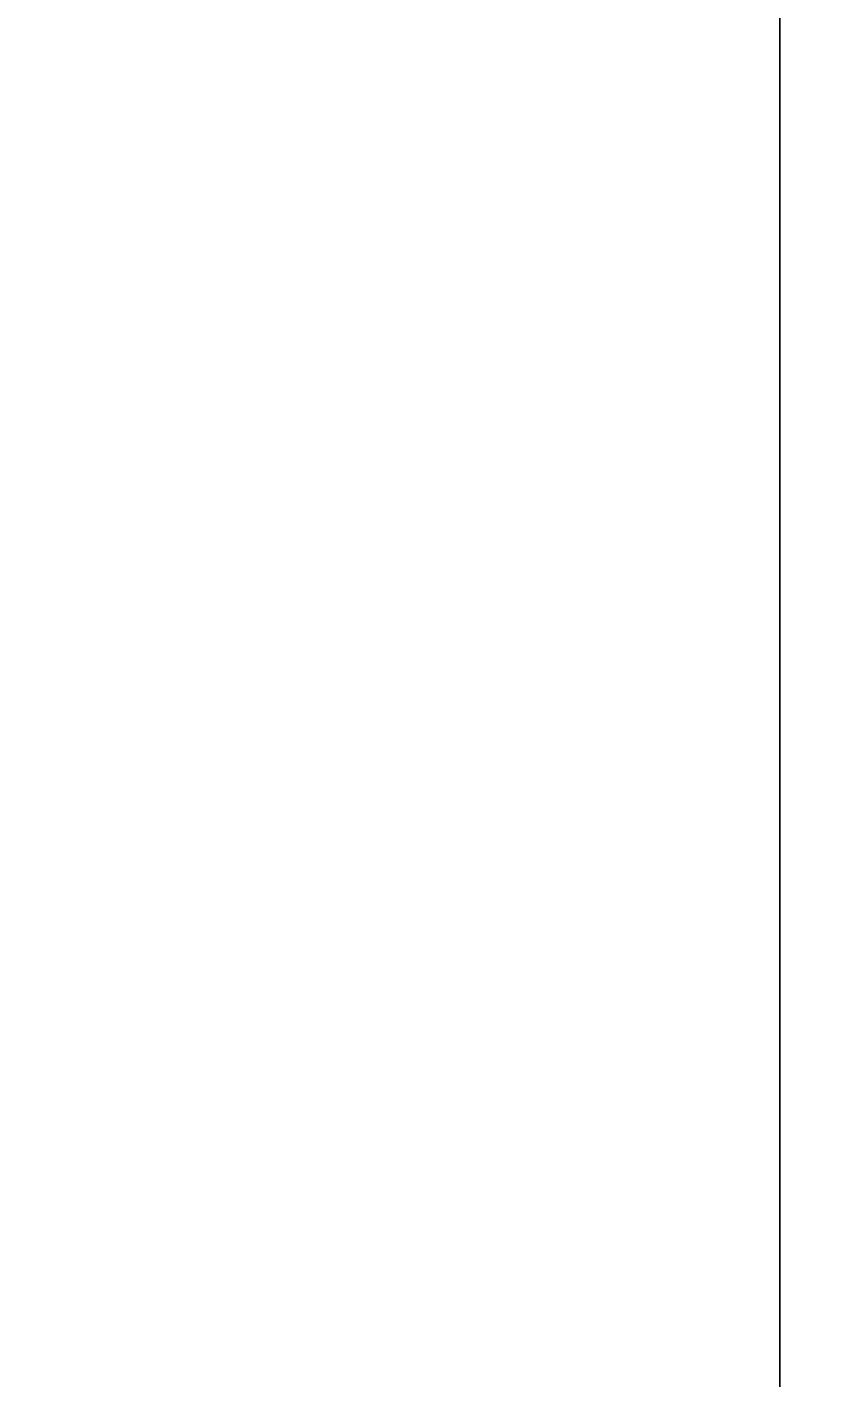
# Model space of a CAD drawing. Header units: millimetres. Extents: x 103208 to 171806, y -164 to 10038.
# Drawn here: x 118227.62 to 118237.52, y 6428.57 to 6445.01 of the extents above; entities that cross this region are included whole.
import ezdxf

# ---------------------------------------------------------------- set-up
doc = ezdxf.new("R2010")
doc.units = ezdxf.units.MM
doc.layers.add('MEDIDAS', color=7, linetype='Continuous', lineweight=0)
doc.layers.add('Moveis', color=1, linetype='Continuous', lineweight=9)
doc.layers.add('Piso', color=55, linetype='Continuous')
doc.styles.add('Valéria', font='romantic.ttf', dxfattribs={"height": 10})
doc.dimstyles.new('Cota - 50', dxfattribs={"dimtxt": 10, "dimasz": 5, "dimexe": 10, "dimexo": 20, "dimgap": 5, "dimtad": 1, "dimtxsty": 'Valéria', "dimblk": 'DOT', "dimcen": 0, "dimclrd": 12, "dimclre": 12, "dimclrt": 2, "dimazin": 2, "dimtfac": 1, "dimtix": 1, "dimtmove": 0, "dimatfit": 3, "dimldrblk": 'DOT', "dimfxl": 1, "dimarcsym": 0})

# ---------------------------------------------------------------- blocks, each defined once
blk = doc.blocks.new('_Dot')
at = {"color": 0, "linetype": 'ByBlock', "lineweight": -2}
blk.add_line((-0.5, 0), (-1, 0), dxfattribs=at)
at = {"color": 0, "linetype": 'ByBlock', "const_width": 0.5}
blk.add_lwpolyline([(-0.25, 0, 1), (0.25, 0, 1)], format="xyb", close=True, dxfattribs=at)
blk = doc.blocks.new('*D888')
at = {"layer": 'Defpoints', "color": 0, "transparency": 16777216}
for p in [(119310.373, 6770.073, 9825), (119409.15, 6632.797), (116870.383, 5014.373, 9825)]:
    blk.add_point(p, dxfattribs=at)
at = {"layer": 'MEDIDAS', "color": 12, "lineweight": -2, "transparency": 16777216}
for p, q in [((119322.054, 6753.839), (119414.991, 6624.68)), ((116973.219, 4880.016), (119405.092, 6629.876)), ((116882.064, 4998.138), (116975.001, 4868.979))]:
    blk.add_line(p, q, dxfattribs=at)
at = {"layer": 'MEDIDAS', "color": 12, "lineweight": -2, "transparency": 16777216, "xscale": 5, "yscale": 5, "zscale": 5}
for p, rotation in [((119409.15, 6632.797), 35.73698977606095), ((116969.16, 4877.096), 215.736989776061)]:
    blk.add_blockref('_Dot', p, dxfattribs=dict(at, rotation=rotation))
at = {"layer": 'MEDIDAS', "color": 2, "transparency": 16777216, "insert": (118183.228, 5763.183), "char_height": 10, "attachment_point": 5, "rotation": 35.737, "style": 'Valéria'}
blk.add_mtext('3006', dxfattribs=at)

msp = doc.modelspace()

# ---------------------------------------------------------------- hatches: boundary and pattern name
at = {"layer": 'Piso'}
h = msp.add_hatch(dxfattribs=at)
h.set_pattern_fill('ANSI37', color=256, scale=13.33333, angle=-45)
h.paths.add_polyline_path([(118377.65682, 6398.80188), (118218.08925, 6398.80188), (118218.02067, 6549.03709), (118377.58824, 6549.03709)])
h.paths.add_polyline_path([(118268.27188, 6469.30771), (118218.02067, 6469.30771), (118218.02067, 6549.03709), (118268.27188, 6549.03709)], flags=16)
h.paths.add_polyline_path([(118225.36547, 6449.40113), (118296.38943, 6450.25712), (118298.61103, 6402.4309), (118226.67332, 6403.04957)], flags=16)
h.paths.add_polyline_path([(118218.12662, 6467.02625), (118225.32405, 6467.02625), (118226.75444, 6462.21222), (118218.12662, 6456.52532)], flags=16)

# ---------------------------------------------------------------- linework, layer by layer
at = {"layer": 'Moveis'}
msp.add_line((118236.78882, 6448.27723), (118236.78882, 6404.29669), dxfattribs=at)
for points, invisible_edges in [([(118237.21095, 6403.13559), (118237.12456, 6449.32662), (118237.3709, 6449.60609)], 13), ([(118237.21095, 6403.13559), (118237.3709, 6449.60609), (118278.17415, 6403.13559)], 3), ([(118236.9448, 6403.56206), (118236.94072, 6449.0026), (118237.12456, 6449.32662)], 13), ([(118236.9448, 6403.56206), (118237.12456, 6449.32662), (118237.06298, 6403.33953)], 3), ([(118237.06298, 6403.33953), (118237.12456, 6449.32662), (118237.21095, 6403.13559)], 3), ([(118227.74852, 6425.95041), (118236.94072, 6449.0026), (118236.8272, 6448.64778)], 13), ([(118236.85871, 6403.79886), (118236.8272, 6448.64778), (118236.94072, 6449.0026)], 13), ([(118236.85871, 6403.79886), (118236.94072, 6449.0026), (118236.9448, 6403.56206)], 3), ([(118236.8272, 6448.64778), (118236.78882, 6404.29669), (118236.78882, 6448.27723)], 1), ([(118236.78882, 6404.29669), (118236.8272, 6448.64778), (118236.80638, 6404.04533)], 3), ([(118236.80638, 6404.04533), (118236.8272, 6448.64778), (118236.85871, 6403.79886)], 3), ([(118236.78882, 6404.29669), (118227.74852, 6425.95041), (118236.78882, 6448.27723)], 3)]:
    msp.add_3dface(points, dxfattribs=dict(at, invisible_edges=invisible_edges))

# ---------------------------------------------------------------- dimensions: what is measured, and where the dimension line sits
at = {"layer": 'MEDIDAS'}
dim = msp.add_aligned_dim(p1=(116870.38258, 5014.37259, 9825), p2=(119310.3727, 6770.07308, 9825), distance=-169.12081, dimstyle='Cota - 50', dxfattribs=at)
dim.commit()
dim.dimension.update_dxf_attribs({"geometry": '*D888', "text_midpoint": (118183.2282, 5763.18349)})

doc.saveas('drawing.dxf')
